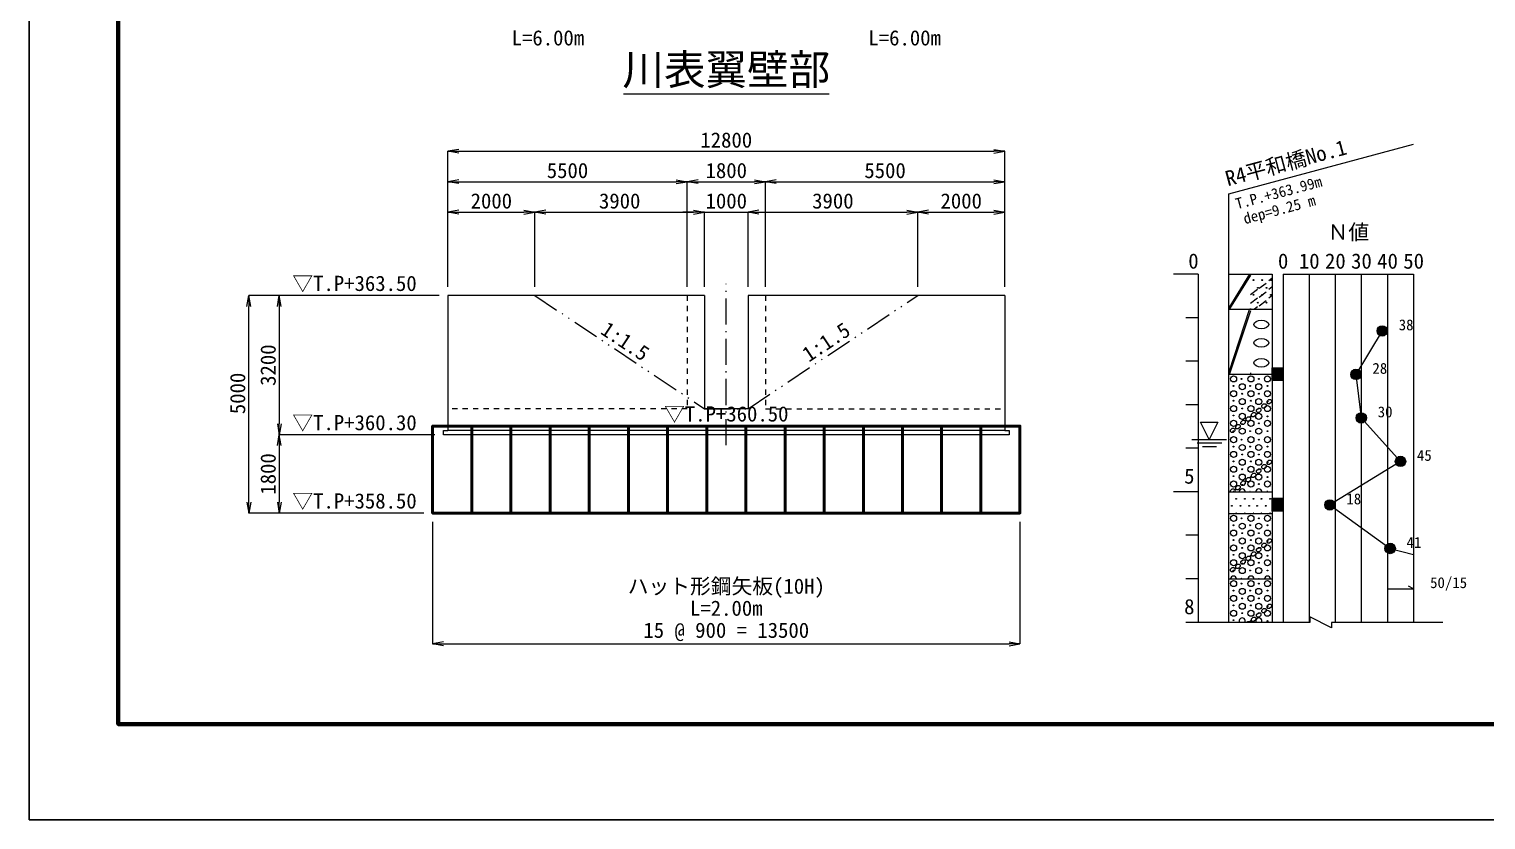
# Model space of a CAD drawing. Header units: millimetres. Extents: x 247104 to 392283, y -100044 to 25995.
# Drawn here: x 259849 to 293332, y -100044 to -81873 of the extents above; entities that cross this region are included whole.
import ezdxf
from ezdxf.enums import TextEntityAlignment as Align

# ---------------------------------------------------------------- set-up
doc = ezdxf.new("R2010")
doc.units = ezdxf.units.MM
doc.header["$LTSCALE"] = 100
doc.header["$PDSIZE"] = 300
for name, pattern in [('PS_SOLID', [0]), ('SXF_一点短鎖線', [9.25, 6, -1.5, 0.25, -1.5]), ('SXF_二点短鎖線', [11, 6, -1.5, 0.25, -1.5, 0.25, -1.5]), ('SXF_跳び破線', [12, 6, -6]), ('一点短鎖線', [9.25, 6, -1.5, 0.25, -1.5])]:
    doc.linetypes.add(name, pattern=pattern)
doc.layers.get('Defpoints').update_dxf_attribs({"color": 151})
for name, color, linetype, lineweight in [('D-BMK', 2, 'SXF_一点短鎖線', 13), ('D-STR', 1, 'Continuous', 50), ('D-STR-DIM', 7, 'Continuous', 13), ('D-STR-STR1', 2, 'Continuous', 13), ('D-STR-STR8', 8, 'Continuous', 9), ('D-STR-STRB', 4, 'Continuous', 13), ('D-STR-TXT', 7, 'Continuous', 13), ('D-TTL', 2, 'Continuous', 140), ('D-TTL-LINE', 7, 'Continuous', 13), ('D-TTL-TXT', 7, 'Continuous', 13)]:
    doc.layers.add(name, color=color, linetype=linetype, lineweight=lineweight)
doc.styles.add('MS ゴシック', font='MS Gothic.ttf')
doc.styles.add('ＭＳ ゴシック', font='MS Gothic.ttf')
doc.dimstyles.new('DIM-100-F', dxfattribs={"dimscale": 100, "dimtxt": 3.5, "dimasz": 2.5, "dimexe": 0, "dimexo": 2, "dimgap": 0.8, "dimtad": 1, "dimdec": 0, "dimzin": 0, "dimdsep": 46, "dimtxsty": 'MS ゴシック', "dimblk": 'OPEN', "dimcen": 0.1, "dimaunit": 1, "dimadec": 4, "dimazin": 0, "dimtfac": 1, "dimtdec": 0, "dimtmove": 2, "dimatfit": 3, "dimldrblk": 'OPEN', "dimfxl": 1, "dimtolj": 1, "dimtzin": 0, "dimlwd": -1, "dimlwe": -1, "dimarcsym": 2})

# ---------------------------------------------------------------- blocks, each defined once
blk = doc.blocks.new('_Open')
at = {"color": 0, "linetype": 'ByBlock', "lineweight": -2}
for p, q in [((-1, 0.17), (0, 0)), ((-1, -0.17), (0, 0)), ((0, 0), (-1, 0))]:
    blk.add_line(p, q, dxfattribs=at)
blk = doc.blocks.new('*D76')
at = {"layer": 'D-STR-DIM', "color": 0, "transparency": 16777216}
for p, q in [((269473, -87795), (269473, -86079)), ((269723, -86079), (271223, -86079)), ((271473, -87795), (271473, -86079))]:
    blk.add_line(p, q, dxfattribs=at)
at = {"layer": 'Defpoints', "color": 0, "transparency": 16777216}
for p in [(271473, -86079), (269473, -87995), (271473, -87995)]:
    blk.add_point(p, dxfattribs=at)
at = {"layer": 'D-STR-DIM', "color": 0, "transparency": 16777216, "xscale": 250, "yscale": 250, "zscale": 250, "rotation": 180}
blk.add_blockref('_Open', (269473, -86079), dxfattribs=at)
at = {"layer": 'D-STR-DIM', "color": 0, "transparency": 16777216, "xscale": 250, "yscale": 250, "zscale": 250}
blk.add_blockref('_Open', (271473, -86079), dxfattribs=at)
at = {"layer": 'D-STR-DIM', "color": 0, "transparency": 16777216, "insert": (270473, -85824), "char_height": 350, "attachment_point": 5, "style": 'MS ゴシック'}
blk.add_mtext('\\A1;2000', dxfattribs=at)
blk = doc.blocks.new('*D77')
at = {"layer": 'D-STR-DIM', "color": 0, "transparency": 16777216}
for p, q in [((271473, -87795), (271473, -86079)), ((271723, -86079), (275123, -86079)), ((275373, -87795), (275373, -86079))]:
    blk.add_line(p, q, dxfattribs=at)
at = {"layer": 'Defpoints', "color": 0, "transparency": 16777216}
for p in [(275373, -86079), (271473, -87995), (275373, -87995)]:
    blk.add_point(p, dxfattribs=at)
at = {"layer": 'D-STR-DIM', "color": 0, "transparency": 16777216, "xscale": 250, "yscale": 250, "zscale": 250, "rotation": 180}
blk.add_blockref('_Open', (271473, -86079), dxfattribs=at)
at = {"layer": 'D-STR-DIM', "color": 0, "transparency": 16777216, "xscale": 250, "yscale": 250, "zscale": 250}
blk.add_blockref('_Open', (275373, -86079), dxfattribs=at)
at = {"layer": 'D-STR-DIM', "color": 0, "transparency": 16777216, "insert": (273423, -85824), "char_height": 350, "attachment_point": 5, "style": 'MS ゴシック'}
blk.add_mtext('\\A1;3900', dxfattribs=at)
blk = doc.blocks.new('*D78')
at = {"layer": 'D-STR-DIM', "color": 0, "transparency": 16777216}
for p, q in [((275123, -86079), (274873, -86079)), ((275373, -87795), (275373, -86079)), ((275373, -86079), (276373, -86079)), ((276373, -87795), (276373, -86079)), ((276623, -86079), (276873, -86079))]:
    blk.add_line(p, q, dxfattribs=at)
at = {"layer": 'Defpoints', "color": 0, "transparency": 16777216}
for p in [(276373, -86079), (275373, -87995), (276373, -87995)]:
    blk.add_point(p, dxfattribs=at)
at = {"layer": 'D-STR-DIM', "color": 0, "transparency": 16777216, "xscale": 250, "yscale": 250, "zscale": 250}
blk.add_blockref('_Open', (275373, -86079), dxfattribs=at)
at = {"layer": 'D-STR-DIM', "color": 0, "transparency": 16777216, "xscale": 250, "yscale": 250, "zscale": 250, "rotation": 180}
blk.add_blockref('_Open', (276373, -86079), dxfattribs=at)
at = {"layer": 'D-STR-DIM', "color": 0, "transparency": 16777216, "insert": (275873, -85824), "char_height": 350, "attachment_point": 5, "style": 'MS ゴシック'}
blk.add_mtext('\\A1;1000', dxfattribs=at)
blk = doc.blocks.new('*D79')
at = {"layer": 'D-STR-DIM', "color": 0, "transparency": 16777216}
for p, q in [((276373, -87795), (276373, -86079)), ((276623, -86079), (280023, -86079)), ((280273, -87795), (280273, -86079))]:
    blk.add_line(p, q, dxfattribs=at)
at = {"layer": 'Defpoints', "color": 0, "transparency": 16777216}
for p in [(280273, -86079), (276373, -87995), (280273, -87995)]:
    blk.add_point(p, dxfattribs=at)
at = {"layer": 'D-STR-DIM', "color": 0, "transparency": 16777216, "xscale": 250, "yscale": 250, "zscale": 250, "rotation": 180}
blk.add_blockref('_Open', (276373, -86079), dxfattribs=at)
at = {"layer": 'D-STR-DIM', "color": 0, "transparency": 16777216, "xscale": 250, "yscale": 250, "zscale": 250}
blk.add_blockref('_Open', (280273, -86079), dxfattribs=at)
at = {"layer": 'D-STR-DIM', "color": 0, "transparency": 16777216, "insert": (278323, -85824), "char_height": 350, "attachment_point": 5, "style": 'MS ゴシック'}
blk.add_mtext('\\A1;3900', dxfattribs=at)
blk = doc.blocks.new('*D80')
at = {"layer": 'D-STR-DIM', "color": 0, "transparency": 16777216}
for p, q in [((280273, -87795), (280273, -86079)), ((280523, -86079), (282023, -86079)), ((282273, -87795), (282273, -86079))]:
    blk.add_line(p, q, dxfattribs=at)
at = {"layer": 'Defpoints', "color": 0, "transparency": 16777216}
for p in [(282273, -86079), (280273, -87995), (282273, -87995)]:
    blk.add_point(p, dxfattribs=at)
at = {"layer": 'D-STR-DIM', "color": 0, "transparency": 16777216, "xscale": 250, "yscale": 250, "zscale": 250, "rotation": 180}
blk.add_blockref('_Open', (280273, -86079), dxfattribs=at)
at = {"layer": 'D-STR-DIM', "color": 0, "transparency": 16777216, "xscale": 250, "yscale": 250, "zscale": 250}
blk.add_blockref('_Open', (282273, -86079), dxfattribs=at)
at = {"layer": 'D-STR-DIM', "color": 0, "transparency": 16777216, "insert": (281273, -85824), "char_height": 350, "attachment_point": 5, "style": 'MS ゴシック'}
blk.add_mtext('\\A1;2000', dxfattribs=at)
blk = doc.blocks.new('*D81')
at = {"layer": 'D-STR-DIM', "color": 0, "transparency": 16777216}
for p, q in [((269473, -87795), (269473, -85379)), ((269723, -85379), (274723, -85379)), ((274973, -87795), (274973, -85379))]:
    blk.add_line(p, q, dxfattribs=at)
at = {"layer": 'Defpoints', "color": 0, "transparency": 16777216}
for p in [(274973, -85379), (269473, -87995), (274973, -87995)]:
    blk.add_point(p, dxfattribs=at)
at = {"layer": 'D-STR-DIM', "color": 0, "transparency": 16777216, "xscale": 250, "yscale": 250, "zscale": 250, "rotation": 180}
blk.add_blockref('_Open', (269473, -85379), dxfattribs=at)
at = {"layer": 'D-STR-DIM', "color": 0, "transparency": 16777216, "xscale": 250, "yscale": 250, "zscale": 250}
blk.add_blockref('_Open', (274973, -85379), dxfattribs=at)
at = {"layer": 'D-STR-DIM', "color": 0, "transparency": 16777216, "insert": (272223, -85124), "char_height": 350, "attachment_point": 5, "style": 'MS ゴシック'}
blk.add_mtext('\\A1;5500', dxfattribs=at)
blk = doc.blocks.new('*D82')
at = {"layer": 'D-STR-DIM', "color": 0, "transparency": 16777216}
for p, q in [((269473, -87795), (269473, -84679)), ((269723, -84679), (282023, -84679)), ((282273, -87795), (282273, -84679))]:
    blk.add_line(p, q, dxfattribs=at)
at = {"layer": 'Defpoints', "color": 0, "transparency": 16777216}
for p in [(282273, -84679), (269473, -87995), (282273, -87995)]:
    blk.add_point(p, dxfattribs=at)
at = {"layer": 'D-STR-DIM', "color": 0, "transparency": 16777216, "xscale": 250, "yscale": 250, "zscale": 250, "rotation": 180}
blk.add_blockref('_Open', (269473, -84679), dxfattribs=at)
at = {"layer": 'D-STR-DIM', "color": 0, "transparency": 16777216, "xscale": 250, "yscale": 250, "zscale": 250}
blk.add_blockref('_Open', (282273, -84679), dxfattribs=at)
at = {"layer": 'D-STR-DIM', "color": 0, "transparency": 16777216, "insert": (275873, -84424), "char_height": 350, "attachment_point": 5, "style": 'MS ゴシック'}
blk.add_mtext('\\A1;12800', dxfattribs=at)
blk = doc.blocks.new('*D83')
at = {"layer": 'D-STR-DIM', "color": 0, "transparency": 16777216}
for p, q in [((274973, -87795), (274973, -85379)), ((275223, -85379), (276523, -85379)), ((276773, -87795), (276773, -85379))]:
    blk.add_line(p, q, dxfattribs=at)
at = {"layer": 'Defpoints', "color": 0, "transparency": 16777216}
for p in [(276773, -85379), (274973, -87995), (276773, -87995)]:
    blk.add_point(p, dxfattribs=at)
at = {"layer": 'D-STR-DIM', "color": 0, "transparency": 16777216, "xscale": 250, "yscale": 250, "zscale": 250, "rotation": 180}
blk.add_blockref('_Open', (274973, -85379), dxfattribs=at)
at = {"layer": 'D-STR-DIM', "color": 0, "transparency": 16777216, "xscale": 250, "yscale": 250, "zscale": 250}
blk.add_blockref('_Open', (276773, -85379), dxfattribs=at)
at = {"layer": 'D-STR-DIM', "color": 0, "transparency": 16777216, "insert": (275873, -85124), "char_height": 350, "attachment_point": 5, "style": 'MS ゴシック'}
blk.add_mtext('\\A1;1800', dxfattribs=at)
blk = doc.blocks.new('*D84')
at = {"layer": 'D-STR-DIM', "color": 0, "transparency": 16777216}
for p, q in [((276773, -87795), (276773, -85379)), ((277023, -85379), (282023, -85379)), ((282273, -87795), (282273, -85379))]:
    blk.add_line(p, q, dxfattribs=at)
at = {"layer": 'Defpoints', "color": 0, "transparency": 16777216}
for p in [(282273, -85379), (276773, -87995), (282273, -87995)]:
    blk.add_point(p, dxfattribs=at)
at = {"layer": 'D-STR-DIM', "color": 0, "transparency": 16777216, "xscale": 250, "yscale": 250, "zscale": 250, "rotation": 180}
blk.add_blockref('_Open', (276773, -85379), dxfattribs=at)
at = {"layer": 'D-STR-DIM', "color": 0, "transparency": 16777216, "xscale": 250, "yscale": 250, "zscale": 250}
blk.add_blockref('_Open', (282273, -85379), dxfattribs=at)
at = {"layer": 'D-STR-DIM', "color": 0, "transparency": 16777216, "insert": (279523, -85124), "char_height": 350, "attachment_point": 5, "style": 'MS ゴシック'}
blk.add_mtext('\\A1;5500', dxfattribs=at)
blk = doc.blocks.new('*D85')
at = {"layer": 'D-STR-DIM', "color": 0, "transparency": 16777216}
for p, q in [((269273, -87995), (265599, -87995)), ((265599, -88245), (265599, -90945)), ((269173, -91195), (265599, -91195))]:
    blk.add_line(p, q, dxfattribs=at)
at = {"layer": 'Defpoints', "color": 0, "transparency": 16777216}
for p in [(269473, -87995), (265599, -91195), (269373, -91195)]:
    blk.add_point(p, dxfattribs=at)
at = {"layer": 'D-STR-DIM', "color": 0, "transparency": 16777216, "xscale": 250, "yscale": 250, "zscale": 250}
for p, rotation in [((265599, -87995), 90), ((265599, -91195), 270)]:
    blk.add_blockref('_Open', p, dxfattribs=dict(at, rotation=rotation))
at = {"layer": 'D-STR-DIM', "color": 0, "transparency": 16777216, "insert": (265344, -89595), "char_height": 350, "attachment_point": 5, "rotation": 90, "style": 'MS ゴシック'}
blk.add_mtext('\\A1;3200', dxfattribs=at)
blk = doc.blocks.new('*D86')
at = {"layer": 'D-STR-DIM', "color": 0, "transparency": 16777216}
for p, q in [((269173, -91195), (265599, -91195)), ((265599, -91445), (265599, -92745)), ((268923, -92995), (265599, -92995))]:
    blk.add_line(p, q, dxfattribs=at)
at = {"layer": 'Defpoints', "color": 0, "transparency": 16777216}
for p in [(269373, -91195), (265599, -92995), (269123, -92995)]:
    blk.add_point(p, dxfattribs=at)
at = {"layer": 'D-STR-DIM', "color": 0, "transparency": 16777216, "xscale": 250, "yscale": 250, "zscale": 250}
for p, rotation in [((265599, -91195), 90), ((265599, -92995), 270)]:
    blk.add_blockref('_Open', p, dxfattribs=dict(at, rotation=rotation))
at = {"layer": 'D-STR-DIM', "color": 0, "transparency": 16777216, "insert": (265344, -92095), "char_height": 350, "attachment_point": 5, "rotation": 90, "style": 'MS ゴシック'}
blk.add_mtext('\\A1;1800', dxfattribs=at)
blk = doc.blocks.new('*D87')
at = {"layer": 'D-STR-DIM', "color": 0, "transparency": 16777216}
for p, q in [((269273, -87995), (264899, -87995)), ((264899, -92745), (264899, -88245)), ((268923, -92995), (264899, -92995))]:
    blk.add_line(p, q, dxfattribs=at)
at = {"layer": 'Defpoints', "color": 0, "transparency": 16777216}
for p in [(264899, -87995), (269473, -87995), (269123, -92995)]:
    blk.add_point(p, dxfattribs=at)
at = {"layer": 'D-STR-DIM', "color": 0, "transparency": 16777216, "xscale": 250, "yscale": 250, "zscale": 250}
for p, rotation in [((264899, -87995), 90), ((264899, -92995), 270)]:
    blk.add_blockref('_Open', p, dxfattribs=dict(at, rotation=rotation))
at = {"layer": 'D-STR-DIM', "color": 0, "transparency": 16777216, "insert": (264644, -90245), "char_height": 350, "attachment_point": 5, "rotation": 90, "style": 'MS ゴシック'}
blk.add_mtext('\\A1;5000', dxfattribs=at)
blk = doc.blocks.new('*D88')
at = {"layer": 'D-STR-DIM', "color": 0, "transparency": 16777216}
for p, q in [((269123, -93195), (269123, -95999)), ((282623, -93195), (282623, -95999)), ((269373, -95999), (282373, -95999))]:
    blk.add_line(p, q, dxfattribs=at)
at = {"layer": 'Defpoints', "color": 0, "transparency": 16777216}
for p in [(269123, -92995), (282623, -92995), (282623, -95999)]:
    blk.add_point(p, dxfattribs=at)
at = {"layer": 'D-STR-DIM', "color": 0, "transparency": 16777216, "xscale": 250, "yscale": 250, "zscale": 250, "rotation": 180}
blk.add_blockref('_Open', (269123, -95999), dxfattribs=at)
at = {"layer": 'D-STR-DIM', "color": 0, "transparency": 16777216, "xscale": 250, "yscale": 250, "zscale": 250}
blk.add_blockref('_Open', (282623, -95999), dxfattribs=at)
at = {"layer": 'D-STR-DIM', "color": 0, "transparency": 16777216, "insert": (275873, -95725), "char_height": 350, "attachment_point": 5, "style": 'MS ゴシック'}
blk.add_mtext('\\A1;15 @ 900 = 13500', dxfattribs=at)

msp = doc.modelspace()

# ---------------------------------------------------------------- hatches: boundary and pattern name
at = {"layer": 'D-STR-STR8', "linetype": 'PS_SOLID'}
for points in [[(288002.4, -87638.9, 1), (287982.4, -87638.9, 1)], [(288202.4, -87638.9, 1), (288182.4, -87638.9, 1)], [(288402.4, -87638.9, 1), (288382.4, -87638.9, 1)], [(288002.4, -87978.9, 1), (287982.4, -87978.9, 1)], [(288102.4, -87818.9, 1), (288082.4, -87818.9, 1)], [(288202.4, -87978.9, 1), (288182.4, -87978.9, 1)], [(288302.4, -87818.9, 1), (288282.4, -87818.9, 1)], [(288402.4, -87978.9, 1), (288382.4, -87978.9, 1)], [(288102.4, -88158.9, 1), (288082.4, -88158.9, 1)], [(288302.4, -88158.9, 1), (288282.4, -88158.9, 1)], [(291071.5, -88807.7, 1), (290831.5, -88807.7, 1)], [(290466.8, -89807.7, 1), (290226.8, -89807.7, 1)], [(287542.4, -90071.9, 1), (287522.4, -90071.9, 1)], [(287722.4, -89911.9, 1), (287702.4, -89911.9, 1)], [(287922.4, -90071.9, 1), (287902.4, -90071.9, 1)], [(288122.4, -89911.9, 1), (288102.4, -89911.9, 1)], [(288322.4, -90071.9, 1), (288302.4, -90071.9, 1)], [(287542.4, -90411.9, 1), (287522.4, -90411.9, 1)], [(287742.4, -90251.9, 1), (287722.4, -90251.9, 1)], [(287942.4, -90411.9, 1), (287922.4, -90411.9, 1)], [(288122.4, -90251.9, 1), (288102.4, -90251.9, 1)], [(287742.4, -90591.9, 1), (287722.4, -90591.9, 1)], [(288122.4, -90591.9, 1), (288102.4, -90591.9, 1)], [(288322.4, -90431.9, 1), (288302.4, -90431.9, 1)], [(290588.9, -90807.7, 1), (290348.9, -90807.7, 1)], [(287542.4, -90751.9, 1), (287522.4, -90751.9, 1)], [(287742.4, -90951.9, 1), (287722.4, -90951.9, 1)], [(287942.4, -90771.9, 1), (287922.4, -90771.9, 1)], [(288122.4, -90931.9, 1), (288102.4, -90931.9, 1)], [(288322.4, -90771.9, 1), (288302.4, -90771.9, 1)], [(287542.4, -91111.9, 1), (287522.4, -91111.9, 1)], [(287722.4, -91307.2, 1), (287702.4, -91307.2, 1)], [(287922.4, -91111.9, 1), (287902.4, -91111.9, 1)], [(288122.4, -91307.2, 1), (288102.4, -91307.2, 1)], [(288322.4, -91111.9, 1), (288302.4, -91111.9, 1)], [(287542.4, -91467.2, 1), (287522.4, -91467.2, 1)], [(287742.4, -91647.2, 1), (287722.4, -91647.2, 1)], [(287922.4, -91467.2, 1), (287902.4, -91467.2, 1)], [(288122.4, -91647.2, 1), (288102.4, -91647.2, 1)], [(288322.4, -91467.2, 1), (288302.4, -91467.2, 1)], [(291490.1, -91807.7, 1), (291250.1, -91807.7, 1)], [(287542.4, -91807.2, 1), (287522.4, -91807.2, 1)], [(287742.4, -91987.2, 1), (287722.4, -91987.2, 1)], [(287942.4, -91807.2, 1), (287922.4, -91807.2, 1)], [(288122.4, -91987.2, 1), (288102.4, -91987.2, 1)], [(288322.4, -91827.2, 1), (288302.4, -91827.2, 1)], [(287542.4, -92147.2, 1), (287522.4, -92147.2, 1)], [(287742.4, -92347.2, 1), (287722.4, -92347.2, 1)], [(287942.4, -92167.2, 1), (287922.4, -92167.2, 1)], [(288122.4, -92327.2, 1), (288102.4, -92327.2, 1)], [(288322.4, -92167.2, 1), (288302.4, -92167.2, 1)], [(287521.3, -92499.6), (287538.7, -92499.6, 0.585557)], [(287602.4, -92667.7, 1), (287582.4, -92667.7, 1)], [(287802.4, -92667.7, 1), (287782.4, -92667.7, 1)], [(287905, -92499.6), (287916.6, -92499.6, 0.320572)], [(288002.4, -92667.7, 1), (287982.4, -92667.7, 1)], [(288182.4, -92667.7, 1), (288162.4, -92667.7, 1)], [(288300.3, -92499.6), (288317.8, -92499.6, 0.585557)], [(288382.4, -92667.7, 1), (288362.4, -92667.7, 1)], [(289868, -92807.7, 1), (289628, -92807.7, 1)], [(287502.4, -92827.7, 1), (287482.4, -92827.7, 1)], [(287579.4, -93005.4), (287596.8, -93005.4, 0.585557)], [(287702.4, -92827.7, 1), (287682.4, -92827.7, 1)], [(287777.1, -93005.4), (287800.3, -93005.4, 0.86)], [(287902.4, -92827.7, 1), (287882.4, -92827.7, 1)], [(287980.6, -93005.4), (287998, -93005.4, 0.585557)], [(288082.4, -92827.7, 1), (288062.4, -92827.7, 1)], [(288160.8, -93005.4), (288178.2, -93005.4, 0.585557)], [(288282.4, -92827.7, 1), (288262.4, -92827.7, 1)], [(288358.5, -93005.4), (288381.7, -93005.4, 0.86)], [(287542.4, -93275.4, 1), (287522.4, -93275.4, 1)], [(287722.4, -93115.4, 1), (287702.4, -93115.4, 1)], [(287922.4, -93275.4, 1), (287902.4, -93275.4, 1)], [(288122.4, -93115.4, 1), (288102.4, -93115.4, 1)], [(288322.4, -93275.4, 1), (288302.4, -93275.4, 1)], [(287542.4, -93615.4, 1), (287522.4, -93615.4, 1)], [(287742.4, -93455.4, 1), (287722.4, -93455.4, 1)], [(287942.4, -93615.4, 1), (287922.4, -93615.4, 1)], [(288122.4, -93455.4, 1), (288102.4, -93455.4, 1)], [(288322.4, -93635.4, 1), (288302.4, -93635.4, 1)], [(291251.7, -93807.7, 1), (291011.7, -93807.7, 1)], [(287542.4, -93955.4, 1), (287522.4, -93955.4, 1)], [(287742.4, -93795.4, 1), (287722.4, -93795.4, 1)], [(287942.4, -93975.4, 1), (287922.4, -93975.4, 1)], [(288122.4, -93795.4, 1), (288102.4, -93795.4, 1)], [(288322.4, -93975.4, 1), (288302.4, -93975.4, 1)], [(287542.4, -94315.4, 1), (287522.4, -94315.4, 1)], [(287742.4, -94155.4, 1), (287722.4, -94155.4, 1)], [(287922.4, -94315.4, 1), (287902.4, -94315.4, 1)], [(288122.4, -94135.4, 1), (288102.4, -94135.4, 1)], [(288322.4, -94315.4, 1), (288302.4, -94315.4, 1)], [(287701.5, -94505.4), (287718.9, -94505.4, 0.585557)], [(287722.4, -94615.4, 1), (287702.4, -94615.4, 1)], [(288122.4, -94615.4, 1), (288102.4, -94615.4, 1)], [(288102.6, -94505.4), (288120.1, -94505.4, 0.585557)], [(287542.4, -94775.4, 1), (287522.4, -94775.4, 1)], [(287742.4, -94955.4, 1), (287722.4, -94955.4, 1)], [(287922.4, -94775.4, 1), (287902.4, -94775.4, 1)], [(288122.4, -94955.4, 1), (288102.4, -94955.4, 1)], [(288322.4, -94775.4, 1), (288302.4, -94775.4, 1)], [(287542.4, -95115.4, 1), (287522.4, -95115.4, 1)], [(287742.4, -95295.4, 1), (287722.4, -95295.4, 1)], [(287942.4, -95115.4, 1), (287922.4, -95115.4, 1)], [(288122.4, -95295.4, 1), (288102.4, -95295.4, 1)], [(288322.4, -95135.4, 1), (288302.4, -95135.4, 1)], [(287542.4, -95455.4, 1), (287522.4, -95455.4, 1)], [(287942.4, -95475.4, 1), (287922.4, -95475.4, 1)], [(288322.4, -95475.4, 1), (288302.4, -95475.4, 1)]]:
    msp.add_hatch(color=256, dxfattribs=at).paths.add_polyline_path(points)
h = msp.add_hatch(color=256, dxfattribs=at)
h.dxf.hatch_style = 1
h.paths.add_polyline_path([(288422.4, -89654), (288672.4, -89654), (288672.4, -89950.5), (288422.4, -89950.5)], flags=16)
h = msp.add_hatch(color=256, dxfattribs=at)
h.dxf.hatch_style = 1
h.paths.add_polyline_path([(288422.4, -92654), (288672.4, -92654), (288672.4, -92950.5), (288422.4, -92950.5)], flags=16)

# ---------------------------------------------------------------- linework, layer by layer
at = {"layer": 'D-BMK', "linetype": '一点短鎖線'}
msp.add_line((275873.2, -91436.6), (275873.2, -87726.6), dxfattribs=at)
at = {"layer": 'D-STR'}
for p, q in [((269473.2, -90995.4), (282273.2, -90995.4)), ((270023.2, -91195.4), (270023.2, -90995.4)), ((270923.2, -91195.4), (270923.2, -90995.4)), ((271823.2, -91195.4), (271823.2, -90995.4)), ((272723.2, -91195.4), (272723.2, -90995.4)), ((273623.2, -91195.4), (273623.2, -90995.4)), ((274523.2, -91195.4), (274523.2, -90995.4)), ((275423.2, -91195.4), (275423.2, -90995.4)), ((276323.2, -91195.4), (276323.2, -90995.4)), ((277223.2, -91195.4), (277223.2, -90995.4)), ((278123.2, -91195.4), (278123.2, -90995.4)), ((279023.2, -91195.4), (279023.2, -90995.4)), ((279923.2, -91195.4), (279923.2, -90995.4)), ((280823.2, -91195.4), (280823.2, -90995.4)), ((281723.2, -91195.4), (281723.2, -90995.4)), ((270023.2, -91195.4), (270023.2, -92995.4)), ((270923.2, -91195.4), (270923.2, -92995.4)), ((271823.2, -91195.4), (271823.2, -92995.4)), ((272723.2, -91195.4), (272723.2, -92995.4)), ((273623.2, -91195.4), (273623.2, -92995.4)), ((274523.2, -91195.4), (274523.2, -92995.4)), ((275423.2, -91195.4), (275423.2, -92995.4)), ((276323.2, -91195.4), (276323.2, -92995.4)), ((277223.2, -91195.4), (277223.2, -92995.4)), ((278123.2, -91195.4), (278123.2, -92995.4)), ((279023.2, -91195.4), (279023.2, -92995.4)), ((279923.2, -91195.4), (279923.2, -92995.4)), ((280823.2, -91195.4), (280823.2, -92995.4)), ((281723.2, -91195.4), (281723.2, -92995.4))]:
    msp.add_line(p, q, dxfattribs=at)
msp.add_lwpolyline([(269473.2, -90995.4), (269123.2, -90995.4), (269123.2, -92995.4), (282623.2, -92995.4), (282623.2, -90995.4), (282273.2, -90995.4)], dxfattribs=at)
at = {"layer": 'D-STR-STR1', "linetype": 'SXF_二点短鎖線'}
msp.add_lwpolyline([(271473.2, -87995.4), (275373.2, -90595.4), (276373.2, -90595.4), (280273.2, -87995.4)], dxfattribs=at)
at = {"layer": 'D-STR-STR8', "linetype": 'PS_SOLID'}
for p, q in [((287422.4, -85655.3), (291670.5, -84516.9)), ((286722.4, -87505.4), (286152.4, -87505.4)), ((288672.4, -87505.4), (291672.4, -87505.4)), ((286722.4, -88505.4), (286437.4, -88505.4)), ((286722.4, -89505.4), (286437.4, -89505.4)), ((286722.4, -90505.4), (286437.4, -90505.4)), ((286722.4, -91505.4), (286437.4, -91505.4)), ((286722.4, -92505.4), (286152.4, -92505.4)), ((286722.4, -93505.4), (286437.4, -93505.4)), ((286722.4, -94505.4), (286437.4, -94505.4)), ((286722.4, -95505.4), (286437.4, -95505.4))]:
    msp.add_line(p, q, dxfattribs=at)
for points in [[(287422.4, -87505.4), (287422.4, -85655.3)], [(286722.4, -87505.4), (286722.4, -95505.4)], [(287902.4, -87505.4), (287422.4, -88279.1)], [(287422.4, -95505.4), (287422.4, -87505.4)], [(287422.4, -87505.4), (288422.4, -87505.4)], [(287922.4, -87528.1), (287442.4, -88301.9)], [(288122.4, -87828.9), (288282.4, -87708.9)], [(288342.4, -87648.9), (288422.4, -87588.9)], [(288422.4, -87505.4), (288422.4, -95505.4)], [(288672.4, -87505.4), (288672.4, -95505.4)], [(289271.3, -87505.4), (289271.3, -95505.4)], [(289870.1, -87505.4), (289870.1, -95505.4)], [(290468.9, -87505.4), (290468.9, -95505.4)], [(291067.8, -87505.4), (291067.8, -95505.4)], [(291672.4, -87505.4), (291672.4, -95505.4)], [(287922.4, -87968.9), (288082.4, -87848.9)], [(287922.4, -88168.9), (288082.4, -88048.9)], [(288122.4, -88028.9), (288282.4, -87908.9)], [(288342.4, -87848.9), (288422.4, -87788.9)], [(288342.4, -88048.9), (288422.4, -87988.9)], [(287902.4, -88301.9), (287422.4, -89753.4)], [(287422.4, -88305.4), (288422.4, -88305.4)], [(287922.4, -88344.6), (287442.4, -89796.1)], [(287922.4, -88290.5), (287922.4, -88301.9)], [(288011.7, -88301.9), (288082.4, -88248.9)], [(288122.4, -88228.9), (288282.4, -88108.9)], [(290951.5, -88807.7), (290346.8, -89807.7)], [(287422.4, -89805.4), (288422.4, -89805.4)], [(287922.4, -89774.7), (287922.4, -89796.1)], [(290346.8, -89807.7), (290468.9, -90807.7)], [(288302.4, -90421.9), (288342.4, -90381.9)], [(288342.4, -90381.9), (288382.4, -90381.9)], [(288382.4, -90381.9), (288402.4, -90401.9)], [(288402.4, -90401.9), (288402.4, -90441.9)], [(287942.4, -90721.9), (287982.4, -90681.9)], [(287942.4, -90761.9), (287942.4, -90721.9)], [(287982.4, -90681.9), (288022.4, -90681.9)], [(288022.4, -90681.9), (288042.4, -90701.9)], [(288042.4, -90701.9), (288042.4, -90741.9)], [(288062.4, -90621.9), (288102.4, -90581.9)], [(288062.4, -90661.9), (288062.4, -90621.9)], [(288082.4, -90681.9), (288062.4, -90661.9)], [(288122.4, -90681.9), (288082.4, -90681.9)], [(288102.4, -90581.9), (288142.4, -90581.9)], [(288162.4, -90641.9), (288122.4, -90681.9)], [(288142.4, -90581.9), (288162.4, -90601.9)], [(288162.4, -90601.9), (288162.4, -90641.9)], [(288182.4, -90521.9), (288222.4, -90481.9)], [(288182.4, -90561.9), (288182.4, -90521.9)], [(288202.4, -90581.9), (288182.4, -90561.9)], [(288242.4, -90581.9), (288202.4, -90581.9)], [(288222.4, -90481.9), (288262.4, -90481.9)], [(288282.4, -90541.9), (288242.4, -90581.9)], [(288262.4, -90481.9), (288282.4, -90501.9)], [(288282.4, -90501.9), (288282.4, -90541.9)], [(288302.4, -90461.9), (288302.4, -90421.9)], [(288322.4, -90481.9), (288302.4, -90461.9)], [(288362.4, -90481.9), (288322.4, -90481.9)], [(288402.4, -90441.9), (288362.4, -90481.9)], [(286772.4, -90905.4), (287172.4, -90905.4)], [(286972.4, -91305.4), (286772.4, -90905.4)], [(287172.4, -90905.4), (286972.4, -91305.4)], [(287462.4, -91081.9), (287502.4, -91041.9)], [(287502.4, -91041.9), (287542.4, -91041.9)], [(287542.4, -91041.9), (287562.4, -91061.9)], [(287562.4, -91061.9), (287562.4, -91101.9)], [(287582.4, -91001.9), (287622.4, -90961.9)], [(287582.4, -91041.9), (287582.4, -91001.9)], [(287602.4, -91061.9), (287582.4, -91041.9)], [(287642.4, -91061.9), (287602.4, -91061.9)], [(287622.4, -90961.9), (287662.4, -90961.9)], [(287682.4, -91021.9), (287642.4, -91061.9)], [(287662.4, -90961.9), (287682.4, -90981.9)], [(287682.4, -90981.9), (287682.4, -91021.9)], [(287702.4, -90901.9), (287742.4, -90861.9)], [(287702.4, -90941.9), (287702.4, -90901.9)], [(287722.4, -90961.9), (287702.4, -90941.9)], [(287762.4, -90961.9), (287722.4, -90961.9)], [(287742.4, -90861.9), (287782.4, -90861.9)], [(287802.4, -90921.9), (287762.4, -90961.9)], [(287782.4, -90861.9), (287802.4, -90881.9)], [(287802.4, -90881.9), (287802.4, -90921.9)], [(287822.4, -90821.9), (287862.4, -90781.9)], [(287822.4, -90861.9), (287822.4, -90821.9)], [(287842.4, -90881.9), (287822.4, -90861.9)], [(287882.4, -90881.9), (287842.4, -90881.9)], [(287862.4, -90781.9), (287902.4, -90781.9)], [(287922.4, -90841.9), (287882.4, -90881.9)], [(287902.4, -90781.9), (287922.4, -90801.9)], [(287922.4, -90801.9), (287922.4, -90841.9)], [(287962.4, -90781.9), (287942.4, -90761.9)], [(288002.4, -90781.9), (287962.4, -90781.9)], [(288042.4, -90741.9), (288002.4, -90781.9)], [(290468.9, -90807.7), (291370.1, -91807.7)], [(286572.4, -91305.4), (287372.4, -91305.4)], [(286694.6, -91383.2), (287261.3, -91383.2)], [(287462.4, -91121.9), (287462.4, -91081.9)], [(287482.4, -91141.9), (287462.4, -91121.9)], [(287522.4, -91141.9), (287482.4, -91141.9)], [(287562.4, -91101.9), (287522.4, -91141.9)], [(286816.9, -91460.9), (287139.1, -91460.9)], [(287942.4, -92117.2), (287982.4, -92077.2)], [(287982.4, -92077.2), (288022.4, -92077.2)], [(288022.4, -92077.2), (288042.4, -92097.2)], [(288062.4, -92017.2), (288102.4, -91977.2)], [(288062.4, -92057.2), (288062.4, -92017.2)], [(288082.4, -92077.2), (288062.4, -92057.2)], [(288122.4, -92077.2), (288082.4, -92077.2)], [(288102.4, -91977.2), (288142.4, -91977.2)], [(288162.4, -92037.2), (288122.4, -92077.2)], [(288142.4, -91977.2), (288162.4, -91997.2)], [(288162.4, -91997.2), (288162.4, -92037.2)], [(288182.4, -91917.2), (288222.4, -91877.2)], [(288182.4, -91957.2), (288182.4, -91917.2)], [(288202.4, -91977.2), (288182.4, -91957.2)], [(288242.4, -91977.2), (288202.4, -91977.2)], [(288222.4, -91877.2), (288262.4, -91877.2)], [(288282.4, -91937.2), (288242.4, -91977.2)], [(288262.4, -91877.2), (288282.4, -91897.2)], [(288282.4, -91897.2), (288282.4, -91937.2)], [(288302.4, -91817.2), (288342.4, -91777.2)], [(288302.4, -91857.2), (288302.4, -91817.2)], [(288322.4, -91877.2), (288302.4, -91857.2)], [(288362.4, -91877.2), (288322.4, -91877.2)], [(288342.4, -91777.2), (288382.4, -91777.2)], [(288402.4, -91837.2), (288362.4, -91877.2)], [(288382.4, -91777.2), (288402.4, -91797.2)], [(288402.4, -91797.2), (288402.4, -91837.2)], [(291370.1, -91807.7), (289748, -92807.7)], [(287582.4, -92397.2), (287622.4, -92357.2)], [(287582.4, -92437.2), (287582.4, -92397.2)], [(287622.4, -92357.2), (287662.4, -92357.2)], [(287662.4, -92357.2), (287682.4, -92377.2)], [(287682.4, -92377.2), (287682.4, -92417.2)], [(287702.4, -92297.2), (287742.4, -92257.2)], [(287702.4, -92337.2), (287702.4, -92297.2)], [(287722.4, -92357.2), (287702.4, -92337.2)], [(287762.4, -92357.2), (287722.4, -92357.2)], [(287742.4, -92257.2), (287782.4, -92257.2)], [(287802.4, -92317.2), (287762.4, -92357.2)], [(287782.4, -92257.2), (287802.4, -92277.2)], [(287802.4, -92277.2), (287802.4, -92317.2)], [(287822.4, -92217.2), (287862.4, -92177.2)], [(287822.4, -92257.2), (287822.4, -92217.2)], [(287842.4, -92277.2), (287822.4, -92257.2)], [(287882.4, -92277.2), (287842.4, -92277.2)], [(287862.4, -92177.2), (287902.4, -92177.2)], [(287922.4, -92237.2), (287882.4, -92277.2)], [(287902.4, -92177.2), (287922.4, -92197.2)], [(287922.4, -92197.2), (287922.4, -92237.2)], [(287942.4, -92157.2), (287942.4, -92117.2)], [(287962.4, -92177.2), (287942.4, -92157.2)], [(288002.4, -92177.2), (287962.4, -92177.2)], [(288042.4, -92137.2), (288002.4, -92177.2)], [(288042.4, -92097.2), (288042.4, -92137.2)], [(287422.4, -92505.4), (288422.4, -92505.4)], [(287462.4, -92477.2), (287502.4, -92437.2)], [(287462.4, -92499.6), (287462.4, -92477.2)], [(287502.4, -92437.2), (287542.4, -92437.2)], [(287538.7, -92497), (287521.3, -92497)], [(287542.4, -92437.2), (287562.4, -92457.2)], [(287562.4, -92497.2), (287560.1, -92499.6)], [(287562.4, -92457.2), (287562.4, -92497.2)], [(287602.4, -92457.2), (287582.4, -92437.2)], [(287642.4, -92457.2), (287602.4, -92457.2)], [(287682.4, -92417.2), (287642.4, -92457.2)], [(287916.6, -92497), (287905, -92497)], [(288317.8, -92497), (288300.3, -92497)], [(287422.4, -93005.4), (288422.4, -93005.4)], [(287596.8, -93002.8), (287579.4, -93002.8)], [(287800.3, -93002.8), (287777.1, -93002.8)], [(287998, -93002.8), (287980.6, -93002.8)], [(288178.2, -93002.8), (288160.8, -93002.8)], [(288381.7, -93002.8), (288358.5, -93002.8)], [(289748, -92807.7), (291131.7, -93807.7)], [(288182.4, -93725.4), (288222.4, -93685.4)], [(288182.4, -93765.4), (288182.4, -93725.4)], [(288222.4, -93685.4), (288262.4, -93685.4)], [(288282.4, -93745.4), (288242.4, -93785.4)], [(288262.4, -93685.4), (288282.4, -93705.4)], [(288282.4, -93705.4), (288282.4, -93745.4)], [(288302.4, -93625.4), (288342.4, -93585.4)], [(288302.4, -93665.4), (288302.4, -93625.4)], [(288322.4, -93685.4), (288302.4, -93665.4)], [(288362.4, -93685.4), (288322.4, -93685.4)], [(288342.4, -93585.4), (288382.4, -93585.4)], [(288402.4, -93645.4), (288362.4, -93685.4)], [(288382.4, -93585.4), (288402.4, -93605.4)], [(288402.4, -93605.4), (288402.4, -93645.4)], [(287702.4, -94105.4), (287742.4, -94065.4)], [(287742.4, -94065.4), (287782.4, -94065.4)], [(287782.4, -94065.4), (287802.4, -94085.4)], [(287802.4, -94085.4), (287802.4, -94125.4)], [(287822.4, -94025.4), (287862.4, -93985.4)], [(287822.4, -94065.4), (287822.4, -94025.4)], [(287842.4, -94085.4), (287822.4, -94065.4)], [(287882.4, -94085.4), (287842.4, -94085.4)], [(287862.4, -93985.4), (287902.4, -93985.4)], [(287922.4, -94045.4), (287882.4, -94085.4)], [(287902.4, -93985.4), (287922.4, -94005.4)], [(287922.4, -94005.4), (287922.4, -94045.4)], [(287942.4, -93925.4), (287982.4, -93885.4)], [(287942.4, -93965.4), (287942.4, -93925.4)], [(287962.4, -93985.4), (287942.4, -93965.4)], [(288002.4, -93985.4), (287962.4, -93985.4)], [(287982.4, -93885.4), (288022.4, -93885.4)], [(288042.4, -93945.4), (288002.4, -93985.4)], [(288022.4, -93885.4), (288042.4, -93905.4)], [(288042.4, -93905.4), (288042.4, -93945.4)], [(288062.4, -93825.4), (288102.4, -93785.4)], [(288062.4, -93865.4), (288062.4, -93825.4)], [(288082.4, -93885.4), (288062.4, -93865.4)], [(288122.4, -93885.4), (288082.4, -93885.4)], [(288102.4, -93785.4), (288142.4, -93785.4)], [(288162.4, -93845.4), (288122.4, -93885.4)], [(288142.4, -93785.4), (288162.4, -93805.4)], [(288162.4, -93805.4), (288162.4, -93845.4)], [(288202.4, -93785.4), (288182.4, -93765.4)], [(288242.4, -93785.4), (288202.4, -93785.4)], [(291131.7, -93807.7), (291672.4, -93947.2)], [(287462.4, -94285.4), (287502.4, -94245.4)], [(287462.4, -94325.4), (287462.4, -94285.4)], [(287482.4, -94345.4), (287462.4, -94325.4)], [(287522.4, -94345.4), (287482.4, -94345.4)], [(287502.4, -94245.4), (287542.4, -94245.4)], [(287562.4, -94305.4), (287522.4, -94345.4)], [(287542.4, -94245.4), (287562.4, -94265.4)], [(287562.4, -94265.4), (287562.4, -94305.4)], [(287582.4, -94205.4), (287622.4, -94165.4)], [(287582.4, -94245.4), (287582.4, -94205.4)], [(287602.4, -94265.4), (287582.4, -94245.4)], [(287642.4, -94265.4), (287602.4, -94265.4)], [(287622.4, -94165.4), (287662.4, -94165.4)], [(287682.4, -94225.4), (287642.4, -94265.4)], [(287662.4, -94165.4), (287682.4, -94185.4)], [(287682.4, -94185.4), (287682.4, -94225.4)], [(287702.4, -94145.4), (287702.4, -94105.4)], [(287722.4, -94165.4), (287702.4, -94145.4)], [(287762.4, -94165.4), (287722.4, -94165.4)], [(287802.4, -94125.4), (287762.4, -94165.4)], [(287422.4, -94505.4), (288422.4, -94505.4)], [(287718.9, -94502.8), (287701.5, -94502.8)], [(288120.1, -94502.8), (288102.6, -94502.8)], [(291073.6, -94732.1), (291672.4, -94732.1), (291556.1, -94674)], [(288302.4, -95125.4), (288342.4, -95085.4)], [(288342.4, -95085.4), (288382.4, -95085.4)], [(288382.4, -95085.4), (288402.4, -95105.4)], [(292341.8, -95505.4), (289782.3, -95505.4), (289782.3, -95630.4), (289282.3, -95380.4), (289282.3, -95505.4), (286722.7, -95505.4)], [(287942.4, -95425.4), (287982.4, -95385.4)], [(287942.4, -95465.4), (287942.4, -95425.4)], [(287982.4, -95385.4), (288022.4, -95385.4)], [(288022.4, -95385.4), (288042.4, -95405.4)], [(288042.4, -95405.4), (288042.4, -95445.4)], [(288062.4, -95325.4), (288102.4, -95285.4)], [(288062.4, -95365.4), (288062.4, -95325.4)], [(288082.4, -95385.4), (288062.4, -95365.4)], [(288122.4, -95385.4), (288082.4, -95385.4)], [(288102.4, -95285.4), (288142.4, -95285.4)], [(288162.4, -95345.4), (288122.4, -95385.4)], [(288142.4, -95285.4), (288162.4, -95305.4)], [(288162.4, -95305.4), (288162.4, -95345.4)], [(288182.4, -95225.4), (288222.4, -95185.4)], [(288182.4, -95265.4), (288182.4, -95225.4)], [(288202.4, -95285.4), (288182.4, -95265.4)], [(288242.4, -95285.4), (288202.4, -95285.4)], [(288222.4, -95185.4), (288262.4, -95185.4)], [(288282.4, -95245.4), (288242.4, -95285.4)], [(288262.4, -95185.4), (288282.4, -95205.4)], [(288282.4, -95205.4), (288282.4, -95245.4)], [(288302.4, -95165.4), (288302.4, -95125.4)], [(288322.4, -95185.4), (288302.4, -95165.4)], [(288362.4, -95185.4), (288322.4, -95185.4)], [(288402.4, -95145.4), (288362.4, -95185.4)], [(288402.4, -95105.4), (288402.4, -95145.4)], [(287842.4, -95505.4), (287862.4, -95485.4)], [(287862.4, -95485.4), (287902.4, -95485.4)], [(287902.4, -95485.4), (287922.4, -95505.4)], [(287962.4, -95485.4), (287942.4, -95465.4)], [(288002.4, -95485.4), (287962.4, -95485.4)], [(288042.4, -95445.4), (288002.4, -95485.4)]]:
    msp.add_lwpolyline(points, dxfattribs=at)
for points in [[(288422.4, -89654), (288672.4, -89654), (288672.4, -89950.5), (288422.4, -89950.5)], [(288422.4, -92654), (288672.4, -92654), (288672.4, -92950.5), (288422.4, -92950.5)]]:
    msp.add_lwpolyline(points, close=True, dxfattribs=at)
for centre, radius in [((287992.4, -87638.9), 10), ((288192.4, -87638.9), 10), ((288392.4, -87638.9), 10), ((287992.4, -87978.9), 10), ((288092.4, -87818.9), 10), ((288192.4, -87978.9), 10), ((288292.4, -87818.9), 10), ((288392.4, -87978.9), 10), ((288092.4, -88158.9), 10), ((288292.4, -88158.9), 10), ((290951.5, -88807.7), 120), ((290346.8, -89807.7), 120), ((287532.4, -89911.9), 70), ((287532.4, -90071.9), 10), ((287732.4, -90091.9), 70), ((287712.4, -89911.9), 10), ((287932.4, -89911.9), 70), ((287912.4, -90071.9), 10), ((288112.4, -90091.9), 70), ((288112.4, -89911.9), 10), ((288312.4, -89911.9), 70), ((288312.4, -90071.9), 10), ((287532.4, -90251.9), 70), ((287532.4, -90411.9), 10), ((287732.4, -90431.9), 70), ((287732.4, -90251.9), 10), ((287932.4, -90251.9), 70), ((287932.4, -90411.9), 10), ((288112.4, -90431.9), 70), ((288112.4, -90251.9), 10), ((288312.4, -90251.9), 70), ((287532.4, -90591.9), 70), ((287732.4, -90771.9), 70), ((287732.4, -90591.9), 10), ((287932.4, -90591.9), 70), ((288112.4, -90771.9), 70), ((288112.4, -90591.9), 10), ((288312.4, -90591.9), 70), ((288312.4, -90431.9), 10), ((290468.9, -90807.7), 120), ((287532.4, -90931.9), 70), ((287532.4, -90751.9), 10), ((287732.4, -91111.9), 70), ((287732.4, -90951.9), 10), ((287932.4, -90931.9), 70), ((287932.4, -90771.9), 10), ((288112.4, -91111.9), 70), ((288112.4, -90931.9), 10), ((288312.4, -90931.9), 70), ((288312.4, -90771.9), 10), ((287532.4, -91307.2), 70), ((287532.4, -91111.9), 10), ((287712.4, -91307.2), 10), ((287932.4, -91307.2), 70), ((287912.4, -91111.9), 10), ((288112.4, -91307.2), 10), ((288312.4, -91307.2), 70), ((288312.4, -91111.9), 10), ((287532.4, -91647.2), 70), ((287532.4, -91467.2), 10), ((287732.4, -91487.2), 70), ((287732.4, -91647.2), 10), ((287932.4, -91647.2), 70), ((287912.4, -91467.2), 10), ((288112.4, -91487.2), 70), ((288112.4, -91647.2), 10), ((288312.4, -91647.2), 70), ((288312.4, -91467.2), 10), ((291370.1, -91807.7), 120), ((287532.4, -91987.2), 70), ((287532.4, -91807.2), 10), ((287732.4, -91827.2), 70), ((287732.4, -91987.2), 10), ((287932.4, -91987.2), 70), ((287932.4, -91807.2), 10), ((288112.4, -91827.2), 70), ((288112.4, -91987.2), 10), ((288312.4, -91987.2), 70), ((288312.4, -91827.2), 10), ((287532.4, -92327.2), 70), ((287532.4, -92147.2), 10), ((287732.4, -92167.2), 70), ((287732.4, -92347.2), 10), ((287932.4, -92327.2), 70), ((287932.4, -92167.2), 10), ((288112.4, -92167.2), 70), ((288112.4, -92327.2), 10), ((288312.4, -92327.2), 70), ((288312.4, -92167.2), 10), ((287592.4, -92667.7), 10), ((287792.4, -92667.7), 10), ((287992.4, -92667.7), 10), ((288172.4, -92667.7), 10), ((288372.4, -92667.7), 10), ((289748, -92807.7), 120), ((287532.4, -93115.4), 70), ((287492.4, -92827.7), 10), ((287692.4, -92827.7), 10), ((287932.4, -93115.4), 70), ((287892.4, -92827.7), 10), ((288072.4, -92827.7), 10), ((288312.4, -93115.4), 70), ((288272.4, -92827.7), 10), ((287532.4, -93455.4), 70), ((287532.4, -93275.4), 10), ((287732.4, -93295.4), 70), ((287712.4, -93115.4), 10), ((287932.4, -93455.4), 70), ((287912.4, -93275.4), 10), ((288112.4, -93295.4), 70), ((288112.4, -93115.4), 10), ((288312.4, -93455.4), 70), ((288312.4, -93275.4), 10), ((287532.4, -93795.4), 70), ((287532.4, -93615.4), 10), ((287732.4, -93635.4), 70), ((287732.4, -93455.4), 10), ((287932.4, -93795.4), 70), ((287932.4, -93615.4), 10), ((288112.4, -93635.4), 70), ((288112.4, -93455.4), 10), ((288312.4, -93795.4), 70), ((288312.4, -93635.4), 10), ((291131.7, -93807.7), 120), ((287532.4, -94135.4), 70), ((287532.4, -93955.4), 10), ((287732.4, -93975.4), 70), ((287732.4, -93795.4), 10), ((287932.4, -94135.4), 70), ((287932.4, -93975.4), 10), ((288112.4, -93975.4), 70), ((288112.4, -93795.4), 10), ((288312.4, -94135.4), 70), ((288312.4, -93975.4), 10), ((287532.4, -94315.4), 10), ((287732.4, -94315.4), 70), ((287732.4, -94155.4), 10), ((287912.4, -94315.4), 10), ((288112.4, -94315.4), 70), ((288112.4, -94135.4), 10), ((288312.4, -94315.4), 10), ((287532.4, -94615.4), 70), ((287732.4, -94795.4), 70), ((287712.4, -94615.4), 10), ((287932.4, -94615.4), 70), ((288112.4, -94795.4), 70), ((288112.4, -94615.4), 10), ((288312.4, -94615.4), 70), ((287532.4, -94955.4), 70), ((287532.4, -94775.4), 10), ((287732.4, -95135.4), 70), ((287732.4, -94955.4), 10), ((287932.4, -94955.4), 70), ((287912.4, -94775.4), 10), ((288112.4, -95135.4), 70), ((288112.4, -94955.4), 10), ((288312.4, -94955.4), 70), ((288312.4, -94775.4), 10), ((287532.4, -95295.4), 70), ((287532.4, -95115.4), 10), ((287732.4, -95295.4), 10), ((287932.4, -95295.4), 70), ((287932.4, -95115.4), 10), ((288112.4, -95295.4), 10), ((288312.4, -95295.4), 70), ((288312.4, -95135.4), 10), ((287532.4, -95455.4), 10), ((287932.4, -95475.4), 10), ((288312.4, -95475.4), 10)]:
    msp.add_circle(centre, radius, dxfattribs=at)
for centre, radius, start, end in [((287532.4, -92507.2), 10, 50.71059, 145.49148), ((287732.4, -92507.2), 70, 6.44785, 173.8845), ((287912.4, -92507.2), 10, 61.38954, 134.1186), ((288112.4, -92507.2), 70, 6.6511, 174.05686), ((288312.4, -92507.2), 10, 55.12467, 147.60016), ((287592.4, -93007.7), 10, 27.75854, 169.87533), ((287792.4, -93007.7), 10, 16.38954, 171.38435), ((287992.4, -93007.7), 10, 22.61987, 168.90628), ((288172.4, -93007.7), 10, 21.80141, 168.69007), ((288372.4, -93007.7), 10, 14.03624, 170.53768), ((287532.4, -94510.7), 70, 4.74652, 175.92699), ((287712.4, -94510.7), 10, 39.40066, 153.92464), ((287932.4, -94510.7), 70, 4.66274, 175.86317), ((288112.4, -94510.7), 10, 34.87533, 151.29405), ((288312.4, -94510.7), 70, 4.41341, 175.64482), ((287732.4, -95475.4), 70, 334.62307, 205.37693), ((288112.4, -95475.4), 70, 334.62307, 205.37693)]:
    msp.add_arc(centre, radius, start, end, dxfattribs=at)
for centre in [(288172.4, -88661.9), (288172.4, -89081.9), (288172.4, -89541.9)]:
    msp.add_ellipse(centre, major_axis=(-170, 0), ratio=0.588235, start_param=0, end_param=6.283185, dxfattribs=at)
at = {"layer": 'D-STR-STRB'}
for p, q in [((275373.2, -87995.4), (269473.2, -87995.4)), ((269473.2, -87995.4), (269473.2, -91095.4)), ((275373.2, -87995.4), (275373.2, -90595.4)), ((282273.2, -87995.4), (276373.2, -87995.4)), ((276373.2, -87995.4), (276373.2, -90595.4)), ((282273.2, -87995.4), (282273.2, -91095.4)), ((276373.2, -90595.4), (275373.2, -90595.4)), ((282273.2, -91095.4), (269473.2, -91095.4))]:
    msp.add_line(p, q, dxfattribs=at)
at = {"layer": 'D-STR-STRB', "linetype": 'SXF_跳び破線', "ltscale": 0.2}
for points in [[(274973.2, -87995.4), (274973.2, -90595.4), (269473.2, -90595.4)], [(276773.2, -87995.4), (276773.2, -90595.4), (282273.2, -90595.4)]]:
    msp.add_lwpolyline(points, dxfattribs=at)
at = {"layer": 'D-STR-STRB'}
msp.add_lwpolyline([(282273.2, -91095.4), (282373.2, -91095.4), (282373.2, -91195.4), (269373.2, -91195.4), (269373.2, -91095.4), (269473.2, -91095.4)], dxfattribs=at)
at = {"layer": 'D-TTL'}
msp.add_lwpolyline([(341899, -97844.4), (341899, -42844.4), (261899, -42844.4), (261899, -97844.4)], close=True, dxfattribs=at)
at = {"layer": 'D-TTL-LINE'}
msp.add_line((273507.2, -83361.2), (278239.2, -83361.2), dxfattribs=at)
at = {"layer": 'Defpoints', "color": 1}
msp.add_lwpolyline([(259849, -100044.4), (259849, -40644.4), (343949, -40644.4), (343949, -100044.4)], close=True, dxfattribs=at)

# ---------------------------------------------------------------- texts
at = {"layer": 'D-STR-STR8', "linetype": 'PS_SOLID', "style": 'ＭＳ ゴシック'}
for s, height, p in [('R4平和橋No.1', 350, (287308.4, -85146.6)), ('T.P.+363.99m', 250, (287550.7, -85772.1)), ('dep=9.25 m', 250, (287729.9, -86115.2))]:
    msp.add_text(s, height=height, rotation=15, dxfattribs=at).set_placement(p, align=Align.TOP_LEFT)
at = {"layer": 'D-STR-STR8', "linetype": 'PS_SOLID'}
for s, style, p in [('Ｎ値', 'ＭＳ ゴシック', (290172.4, -86361.5)), ('0', 'MS ゴシック', (288672.4, -87027.9)), ('10', 'MS ゴシック', (289272.4, -87027.9)), ('20', 'MS ゴシック', (289872.4, -87027.9)), ('30', 'MS ゴシック', (290472.4, -87027.9)), ('40', 'MS ゴシック', (291072.4, -87027.9)), ('50', 'MS ゴシック', (291672.4, -87027.9))]:
    msp.add_text(s, height=350, dxfattribs=dict(at, style=style)).set_placement(p, align=Align.TOP_CENTER)
at = {"layer": 'D-STR-STR8', "linetype": 'PS_SOLID', "style": 'MS ゴシック'}
for s, p in [('0', (286491.6, -87377.3)), ('5', (286396.8, -92318.8)), ('8', (286396.8, -95318.8))]:
    msp.add_text(s, height=350, dxfattribs=at).set_placement(p)
for s, p in [('38', (291329.4, -88543.5)), ('28', (290724.7, -89543.5)), ('30', (290846.8, -90543.5)), ('45', (291748, -91543.5)), ('18', (290125.9, -92543.5)), ('41', (291509.6, -93543.5)), ('50/15', (292050.3, -94467.9))]:
    msp.add_text(s, height=250, dxfattribs=at).set_placement(p, align=Align.TOP_LEFT)
at = {"layer": 'D-STR-TXT', "style": 'MS ゴシック'}
for s, p in [('L=6.00m', (271773.2, -81898.3)), ('L=6.00m', (279973.2, -81898.3)), ('L=2.00m', (275873.2, -95004.9))]:
    msp.add_text(s, height=350, dxfattribs=at).set_placement(p, align=Align.TOP_CENTER)
for s, p in [('▽T.P+363.50', (265898.7, -87995.4)), ('▽T.P+360.30', (265898.7, -91195.4)), ('▽T.P+358.50', (265898.7, -92995.4))]:
    msp.add_text(s, height=350, dxfattribs=at).set_placement(p, align=Align.BOTTOM_LEFT)
for rotation, p in [(326.30993, (273396.1, -89277.3)), (33.69007, (278323.2, -89295.4))]:
    msp.add_text('1:1.5', height=350, rotation=rotation, dxfattribs=at).set_placement(p, align=Align.BOTTOM_CENTER)
at = {"layer": 'D-STR-TXT'}
for s, style, p in [('▽T.P+360.50', 'ＭＳ ゴシック', (275873.2, -90995.4)), ('ハット形鋼矢板(10H)', 'MS ゴシック', (275873.2, -94954.9))]:
    msp.add_text(s, height=350, dxfattribs=dict(at, style=style)).set_placement(p, align=Align.BOTTOM_CENTER)
at = {"layer": 'D-TTL-TXT', "style": 'MS ゴシック'}
msp.add_text('川表翼壁部', height=700, dxfattribs=at).set_placement((275873.2, -83361.2), align=Align.BOTTOM_CENTER)

# ---------------------------------------------------------------- dimensions: what is measured, and where the dimension line sits
at = {"layer": 'D-STR-DIM'}
for base, p1, p2, picture, middle in [((282273.2, -84678.7), (269473.2, -87995.4), (282273.2, -87995.4), '*D82', (275873.2, -84423.7)), ((274973.2, -85378.7), (269473.2, -87995.4), (274973.2, -87995.4), '*D81', (272223.2, -85123.7)), ((276773.2, -85378.7), (274973.2, -87995.4), (276773.2, -87995.4), '*D83', (275873.2, -85123.7)), ((282273.2, -85378.7), (276773.2, -87995.4), (282273.2, -87995.4), '*D84', (279523.2, -85123.7)), ((271473.2, -86078.7), (269473.2, -87995.4), (271473.2, -87995.4), '*D76', (270473.2, -85823.7)), ((275373.2, -86078.7), (271473.2, -87995.4), (275373.2, -87995.4), '*D77', (273423.2, -85823.7)), ((276373.2, -86078.7), (275373.2, -87995.4), (276373.2, -87995.4), '*D78', (275873.2, -85823.7)), ((280273.2, -86078.7), (276373.2, -87995.4), (280273.2, -87995.4), '*D79', (278323.2, -85823.7)), ((282273.2, -86078.7), (280273.2, -87995.4), (282273.2, -87995.4), '*D80', (281273.2, -85823.7))]:
    dim = msp.add_linear_dim(base=base, p1=p1, p2=p2, dimstyle='DIM-100-F', override={"dimtix": 1}, dxfattribs=at)
    dim.commit()
    dim.dimension.update_dxf_attribs({"geometry": picture, "text_midpoint": middle})
dim = msp.add_linear_dim(base=(264899.4, -87995.4), p1=(269123.2, -92995.4), p2=(269473.2, -87995.4), angle=90, dimstyle='DIM-100-F', override={"dimtix": 1}, dxfattribs=at)
dim.commit()
dim.dimension.update_dxf_attribs({"geometry": '*D87', "text_midpoint": (264644.4, -90245.4), "dimtype": 160})
for base, p1, p2, picture, middle in [((265599.4, -91195.4), (269473.2, -87995.4), (269373.2, -91195.4), '*D85', (265344.4, -89595.4)), ((265599.4, -92995.4), (269373.2, -91195.4), (269123.2, -92995.4), '*D86', (265344.4, -92095.4))]:
    dim = msp.add_linear_dim(base=base, p1=p1, p2=p2, angle=90, dimstyle='DIM-100-F', override={"dimtix": 1}, dxfattribs=at)
    dim.commit()
    dim.dimension.update_dxf_attribs({"geometry": picture, "text_midpoint": middle})
dim = msp.add_linear_dim(base=(282623.2, -95998.7), p1=(269123.2, -92995.4), p2=(282623.2, -92995.4), text='15 @ 900 = <>', dimstyle='DIM-100-F', override={"dimtix": 1}, dxfattribs=at)
dim.commit()
dim.dimension.update_dxf_attribs({"geometry": '*D88', "text_midpoint": (275873.2, -95725.1)})

doc.saveas('drawing.dxf')
